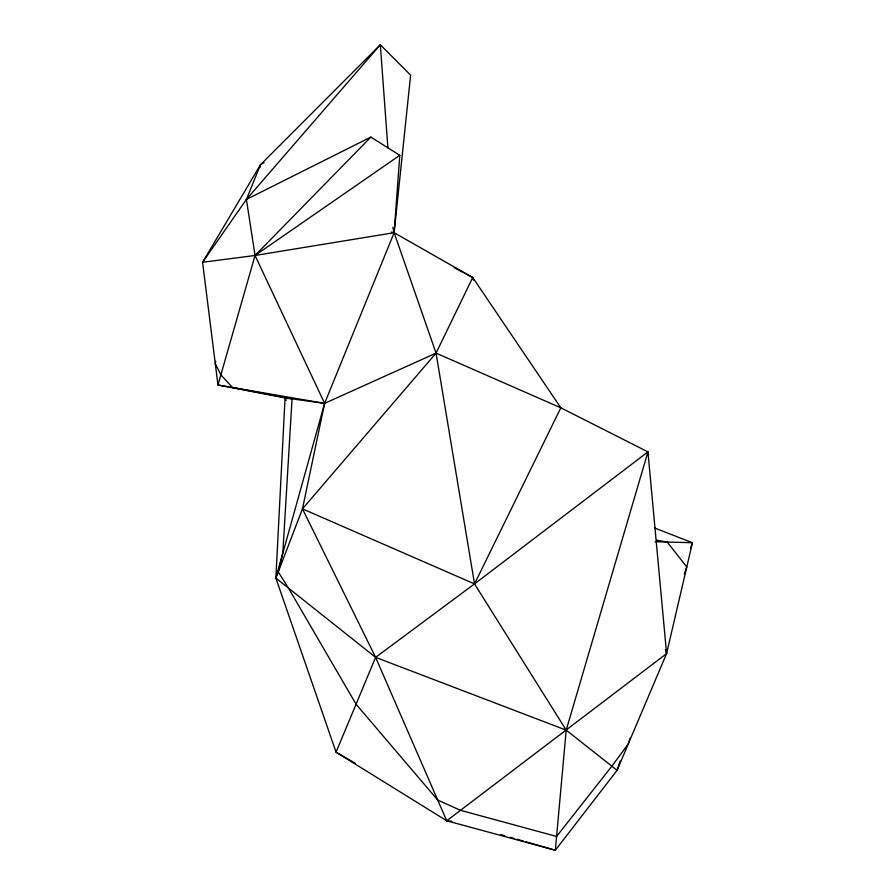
<?xml version="1.0" encoding="UTF-8"?>
<svg xmlns="http://www.w3.org/2000/svg" width="895" height="895" viewBox="0 0 895 895"><rect width="100%" height="100%" fill="white"/><g stroke="black" fill="none" stroke-linecap="round" stroke-linejoin="round"><path stroke-width="1.34" d="M620.157 761.052L617.091 770.315L566.199 730.141L375.609 657.355L275.873 578.081L285.069 397.906L217.966 385.007L202.572 262.28L260.479 164.758L380.319 44.75L410.626 75.146L394.136 232.7L324.617 403.365L275.873 578.081L336.061 752.18L446.739 820.793L555.336 850.25L617.091 770.315L666.585 653.63L692.428 542.706L654.737 528.05M526.092 841.859L555.336 850.25L566.199 730.141L474.529 583.909L436.055 353.111L394.136 232.7L399.785 155.316L370.854 137.092L246.405 199.44L202.572 262.28L255.053 255.478L394.136 232.7L472.728 277.506L560.829 407.807L647.946 451.885L666.585 653.63L446.739 820.793L375.609 657.355L302.465 508.863L324.617 403.365L255.053 255.478L246.405 199.44L260.479 164.758L264.059 162.621M647.51 454.638L647.946 451.885L474.529 583.909L375.609 657.355L336.061 752.18L355.393 763.413M259.986 167.51L260.479 164.758M215.762 361.311L215.281 363.605L220.864 374.882L232.521 387.513L292.05 398.868L282.798 553.244L278.244 571.894L288.458 588.082L356.065 704.22L437.7 800.029L460.533 810.333L556.589 836.445L611.867 766.187L628.256 743.991L630.293 737.849M370.854 137.092L255.053 255.478L217.966 385.007L324.617 403.365L436.055 353.111L472.728 277.506L454.224 267.672M566.199 730.141L647.946 451.885M690.671 547.997L692.428 542.706L655.062 541.71M684.328 574.366L686.767 566.982L667.211 542.034L656.863 540.244M275.873 578.081L302.465 508.863L436.055 353.111L560.829 407.807L474.529 583.909L302.465 508.863M246.405 199.44L380.319 44.75L387.893 147.776M255.053 255.478L399.785 155.316M446.739 820.793L451.818 821.286M286.154 400.479L285.069 397.906L324.617 403.365M391.428 232.085L394.136 232.7L393.934 229.914M285.069 397.906L287.765 398.588M500.831 834.61L504.825 835.762M510.139 837.284L514.122 838.425M516.784 839.186L523.43 841.099M472.728 277.506L473.533 280.18M665.399 649.613L666.585 653.63M392.827 227.308L394.136 232.7"/></g></svg>
